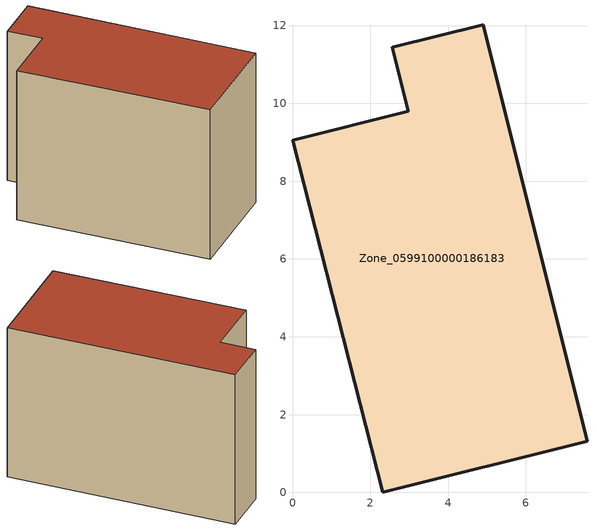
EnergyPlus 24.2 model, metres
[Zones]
Zone_0599100000186183
 floor ground (C_G): 7.57,1.31 2.32,0 0,9.05 2.98,9.79 2.57,11.44 4.9,12.02 z0
 wall outside (C_F): 2.32,0 7.57,1.31 4.9,12.02 2.57,11.44 2.98,9.79 0,9.05 2.32,0 z0:7.78
 roof outside (C_R): 0,9.05 2.32,0 7.57,1.31 4.9,12.02 2.57,11.44 2.98,9.79 z7.78
[BUILDING]
Pand.0599100000186183: North Axis=0; Terrain=City; Loads Convergence Tolerance Value=0.04; Temperature Convergence Tolerance Value=0.4; Solar Distribution=FullExterior; Maximum Number of Warmup Days=25; Minimum Number of Warmup Days=1
[Site:Location]
Rotterdam.The.Hague.AP_ZH_NLD Design_Conditions: Latitude=51.96; Longitude=4.45; Time Zone=1; Elevation=-4.5
[SITE:GROUNDTEMPERATURE:BUILDINGSURFACE]
18, 18, 18, 18, 18, 18, 18, 18, 18, 18, 18, 18
[MATERIAL] Thermal Absorptance=0.9; Solar Absorptance=0.7; Visible Absorptance=0.7
Name | Roughness | Thickness | Conductivity | Density | Specific Heat
G.TI.1975-1991 | MediumSmooth | 0.15 | 0.288461 | 540 | 1210
F.TI.1975-1991 | Rough | 0.3 | 0.230769 | 1920 | 840
R.TI.1975-1991 | MediumRough | 0.2 | 0.153846 | 1500 | 1000
[CONSTRUCTION]
C_G: G.TI.1975-1991
C_F: F.TI.1975-1991
C_R: R.TI.1975-1991
[ZONE]
Zone_0599100000186183: Type=1; Multiplier=1; Ceiling Height=Autocalculate; Volume=Autocalculate; Floor Area=autocalculate; Part of Total Floor Area=Yes
[ZONEINFILTRATION:DESIGNFLOWRATE]
Infil_Zone_0599100000186183: Zone or ZoneList or Space or SpaceList=Zone_0599100000186183; Schedule=AlwaysOn; Design Flow Rate Calculation Method=Flow/Area; Flow Rate per Floor Area=0.003; Constant Term Coefficient=1; Temperature Term Coefficient=0; Velocity Term Coefficient=0; Velocity Squared Term Coefficient=0
[HVACTEMPLATE:ZONE:IDEALLOADSAIRSYSTEM]
Zone_0599100000186183: Maximum Heating Supply Air Temperature=50; Minimum Cooling Supply Air Temperature=13; Maximum Heating Supply Air Humidity Ratio=0.0156; Minimum Cooling Supply Air Humidity Ratio=0.0077; Heating Limit=NoLimit; Cooling Limit=NoLimit; Dehumidification Control Type=ConstantSensibleHeatRatio; Cooling Sensible Heat Ratio=0.7; Dehumidification Setpoint=60; Humidification Control Type=None; Humidification Setpoint=30; Outdoor Air Method=None; Outdoor Air Flow Rate per Person=0.00944; Outdoor Air Flow Rate per Zone Floor Area=0; Outdoor Air Flow Rate per Zone=0; Demand Controlled Ventilation Type=None; Outdoor Air Economizer Type=NoEconomizer; Heat Recovery Type=None; Sensible Heat Recovery Effectiveness=0.7; Latent Heat Recovery Effectiveness=0.65
[ZONECONTROL:THERMOSTAT]
ThermostatControl_Zone_0599100000186183: Zone or ZoneList=Zone_0599100000186183; Control Type Schedule=DualSetpointControlType; Control 1=Thermostat_Zone_0599100000186183; Temperature Difference Between Cutout And Setpoint=0
[THERMOSTATSETPOINT:DUALSETPOINT]
Thermostat_Zone_0599100000186183: Heating Setpoint Temperature Schedule=HeatingSetpoint_Zone_0599100000186183; Cooling Setpoint Temperature Schedule=CoolingSetpoint_Zone_0599100000186183
[SCHEDULE:COMPACT]
HeatingSetpoint_Zone_0599100000186183: Through: 12/31, For: AllDays, Until: 24:00, 21
CoolingSetpoint_Zone_0599100000186183: Through: 12/31, For: AllDays, Until: 24:00, 24
DualSetpointControlType: Through: 12/31, For: AllDays, Until: 24:00, 4
AlwaysOn: Through: 12/31, For: AllDays, Until: 24:00, 1
